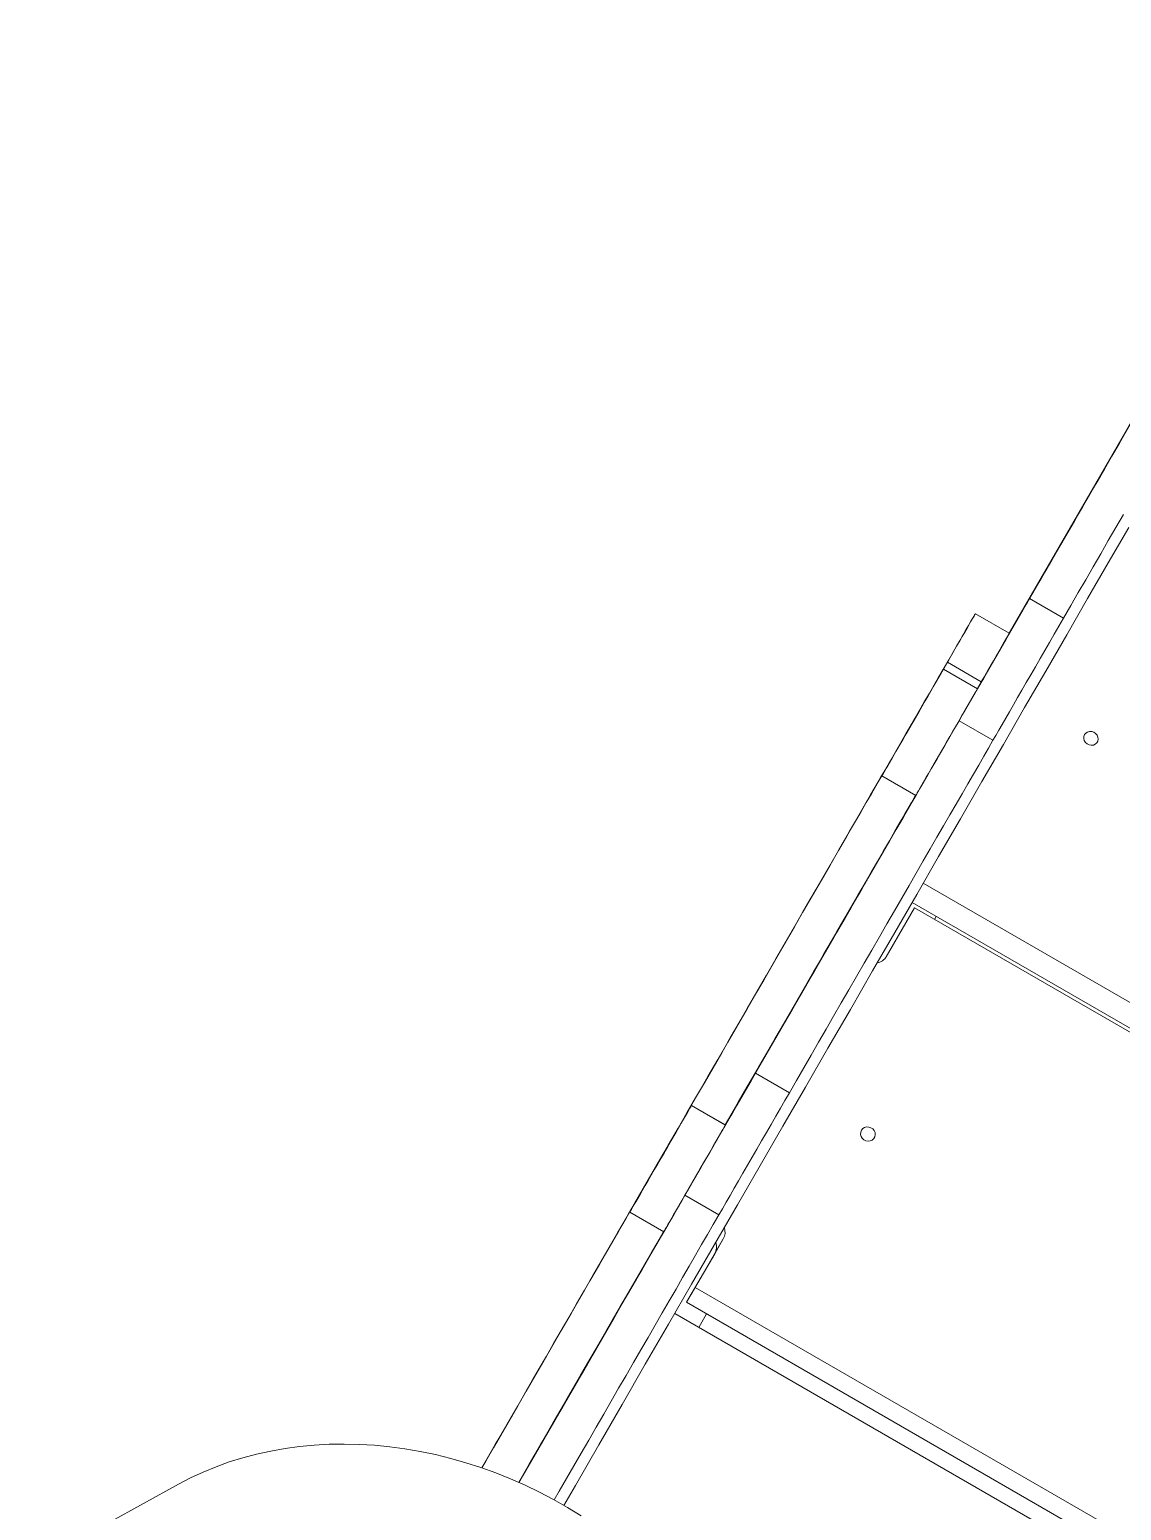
# Model space of a CAD drawing. Header units: millimetres. Extents: x -12977 to 11786, y -11805 to 10558.
# Drawn here: x -7895 to -7311, y 1797 to 2590 of the extents above; entities that cross this region are included whole.
import ezdxf

# ---------------------------------------------------------------- set-up
doc = ezdxf.new("R2010")
doc.units = ezdxf.units.MM
doc.layers.add('DIKOM_ОБЪЕКТ', color=7, linetype='Continuous')

msp = doc.modelspace()

# ---------------------------------------------------------------- linework, layer by layer
at = {"layer": 'DIKOM_ОБЪЕКТ', "color": 7, "linetype": 'Continuous', "lineweight": 15}
for p, q in [((-7289.104, 2408.092), (-7370.675, 2266.806)), ((-7311.73, 2368.631), (-7311.731, 2368.686)), ((-7333.142, 2331.665), (-7333.006, 2331.9)), ((-7387.748, 2237.049), (-7348.155, 2305.63)), ((-7348.832, 2304.459), (-7387.748, 2237.049)), ((-7349.658, 2303.031), (-7355.013, 2293.756)), ((-7354.06, 2295.408), (-7348.155, 2305.63)), ((-7349.658, 2303.031), (-7347.009, 2307.618)), ((-7349.658, 2303.031), (-7349.658, 2303.031)), ((-7355.013, 2293.756), (-7387.75, 2237.05)), ((-7361.731, 2282.083), (-7361.73, 2282.029)), ((-7361.731, 2282.083), (-7361.707, 2282.069)), ((-7359.774, 2285.39), (-7341.587, 2274.89)), ((-7370.636, 2266.784), (-7388.823, 2277.284)), ((-7408.851, 2242.59), (-7403.823, 2251.299)), ((-7405.916, 2247.485), (-7405.918, 2247.539)), ((-7405.918, 2247.539), (-7387.731, 2237.039)), ((-7405.916, 2247.485), (-7387.73, 2236.985)), ((-7403.823, 2251.299), (-7385.637, 2240.799)), ((-7408.851, 2242.59), (-7408.795, 2242.558)), ((-7387.788, 2237.072), (-7385.637, 2240.799)), ((-7387.73, 2236.985), (-7387.731, 2237.039)), ((-7424.416, 2215.441), (-7420.439, 2222.331)), ((-7423.765, 2216.763), (-7423.708, 2216.73)), ((-7397.574, 2219.915), (-7379.387, 2209.415)), ((-7438.918, 2190.382), (-7438.916, 2190.327)), ((-7438.916, 2190.327), (-7420.73, 2179.827)), ((-7425.897, 2170.973), (-7420.769, 2179.85)), ((-7420.771, 2179.851), (-7425, 2172.527)), ((-7424.173, 2173.954), (-7420.769, 2179.85)), ((-7426.822, 2169.368), (-7424.173, 2173.954)), ((-7446.73, 2134.79), (-7446.731, 2134.845)), ((-6857.29, 1809.823), (-7416.738, 2132.82)), ((-7436.471, 2093.55), (-7421.436, 2119.593)), ((-7426.053, 2111.599), (-7421.436, 2119.593)), ((-6863.25, 1799.503), (-7422.697, 2122.499)), ((-7421.436, 2119.593), (-6864.191, 1797.867)), ((-7436.559, 2093.4), (-7426.053, 2111.599)), ((-7409.765, 2115.034), (-7410.709, 2113.4)), ((-7468.938, 2096.413), (-7522.743, 2003.212)), ((-7468.599, 2097.002), (-7473.726, 2088.123)), ((-7468.599, 2097.002), (-7466.547, 2100.555)), ((-7468.599, 2097.002), (-7468.598, 2097.001)), ((-7466.547, 2100.555), (-7466.546, 2100.554)), ((-7473.726, 2088.123), (-7522.745, 2003.213)), ((-7473.726, 2088.123), (-7473.724, 2088.122)), ((-7496.731, 2048.242), (-7496.73, 2048.187)), ((-7496.731, 2048.242), (-7496.706, 2048.228)), ((-7506.634, 2031.008), (-7488.447, 2020.508)), ((-7519.044, 2009.632), (-7515.066, 2016.522)), ((-7540.916, 2013.65), (-7540.917, 2013.705)), ((-7540.917, 2013.705), (-7522.731, 2003.205)), ((-7540.916, 2013.65), (-7522.73, 2003.15)), ((-7549.876, 1998.37), (-7546.4, 2004.391)), ((-7522.73, 2003.15), (-7522.731, 2003.205)), ((-7559.416, 1981.607), (-7555.438, 1988.497)), ((-7544.434, 1965.535), (-7526.247, 1955.035)), ((-7573.917, 1956.548), (-7573.916, 1956.493)), ((-7573.916, 1956.493), (-7555.73, 1945.993)), ((-7538.897, 1916.131), (-7523.862, 1942.174)), ((-7528.479, 1934.18), (-7523.862, 1942.174)), ((-7543.514, 1908.137), (-7528.479, 1934.18)), ((-7543.514, 1908.137), (-7538.897, 1916.131)), ((-6981.652, 1594.406), (-7538.897, 1916.131)), ((-6986.269, 1586.412), (-7543.514, 1908.137)), ((-7581.729, 1900.956), (-7581.731, 1901.011)), ((-7549.896, 1902.17), (-6990.446, 1579.171)), ((-7532.795, 1901.948), (-7536.974, 1894.709)), ((-7586.18, 1893.356), (-7586.045, 1893.59)), ((-7586.045, 1893.59), (-7586.044, 1893.589)), ((-7596.519, 1875.424), (-7593.046, 1881.439)), ((-7593.85, 1880.049), (-7593.071, 1881.396)), ((-7633.366, 1811.6), (-7595.592, 1877.029)), ((-7596.519, 1875.424), (-7633.366, 1811.6)), ((-7597.328, 1874.027), (-7595.592, 1877.029)), ((-7593.85, 1880.049), (-7593.849, 1880.048)), ((-7598.336, 1872.281), (-7633.368, 1811.601)), ((-7815.735, 1810.646), (-7895.487, 1766.646)), ((-7631.731, 1814.408), (-7631.73, 1814.353)), ((-7631.731, 1814.408), (-7631.706, 1814.394))]:
    msp.add_line(p, q, dxfattribs=at)
at = {"layer": 'DIKOM_ОБЪЕКТ', "color": 7, "linetype": 'Continuous', "lineweight": 15, "flags": 128}
for points in [[(-7183.778, 2590.395), (-7187.488, 2583.965), (-7197.744, 2566.202), (-7207.935, 2548.548), (-7218.06, 2531.011), (-7228.115, 2513.595), (-7238.097, 2496.303), (-7248.004, 2479.144), (-7257.832, 2462.118), (-7267.58, 2445.234), (-7277.243, 2428.494), (-7286.821, 2411.903), (-7296.31, 2395.468), (-7305.706, 2379.191), (-7315.008, 2363.078), (-7324.213, 2347.133), (-7333.318, 2331.36)], [(-7387.744, 2237.047), (-7383.638, 2244.16), (-7372.387, 2263.648), (-7361.221, 2282.991), (-7350.14, 2302.186), (-7339.147, 2321.227), (-7328.245, 2340.113), (-7317.435, 2358.838), (-7306.72, 2377.399), (-7296.102, 2395.792), (-7285.582, 2414.015), (-7275.163, 2432.062)], [(-7387.744, 2237.047), (-7385.787, 2240.438), (-7374.46, 2260.058), (-7363.219, 2279.531), (-7352.064, 2298.853), (-7340.998, 2318.021), (-7330.024, 2337.031), (-7319.143, 2355.879), (-7308.358, 2374.561), (-7297.671, 2393.073), (-7287.085, 2411.412), (-7276.6, 2429.574)], [(-7359.774, 2285.39), (-7355.843, 2292.199), (-7351.874, 2299.074), (-7347.874, 2306.002), (-7343.851, 2312.969), (-7339.814, 2319.961), (-7335.771, 2326.964), (-7331.73, 2333.964), (-7327.699, 2340.946), (-7323.686, 2347.897), (-7319.699, 2354.802), (-7315.747, 2361.647), (-7311.837, 2368.42), (-7307.977, 2375.105)], [(-7311.731, 2368.686), (-7311.821, 2368.531), (-7312.091, 2368.064), (-7312.537, 2367.29), (-7313.159, 2366.215), (-7313.95, 2364.845), (-7314.905, 2363.191), (-7316.019, 2361.264), (-7317.28, 2359.079), (-7318.682, 2356.651), (-7320.214, 2353.998), (-7321.866, 2351.139), (-7323.624, 2348.094), (-7325.476, 2344.886), (-7327.41, 2341.536), (-7329.41, 2338.071), (-7331.464, 2334.514), (-7333.556, 2330.892), (-7335.67, 2327.229), (-7337.792, 2323.554), (-7339.906, 2319.892), (-7341.998, 2316.269), (-7344.052, 2312.712), (-7346.053, 2309.246), (-7347.986, 2305.897), (-7349.839, 2302.688), (-7351.597, 2299.642), (-7353.248, 2296.782), (-7354.78, 2294.128), (-7356.182, 2291.699), (-7357.444, 2289.513), (-7358.556, 2287.585), (-7359.512, 2285.93), (-7360.303, 2284.559), (-7360.924, 2283.482), (-7361.371, 2282.707), (-7361.641, 2282.24), (-7361.731, 2282.083)], [(-7361.73, 2282.029), (-7361.639, 2282.184), (-7361.37, 2282.65), (-7360.923, 2283.424), (-7360.301, 2284.499), (-7359.511, 2285.869), (-7358.555, 2287.524), (-7357.443, 2289.451), (-7356.181, 2291.635), (-7354.779, 2294.063), (-7353.247, 2296.717), (-7351.596, 2299.576), (-7349.837, 2302.62), (-7347.985, 2305.829), (-7346.051, 2309.178), (-7344.05, 2312.643), (-7341.997, 2316.2), (-7339.905, 2319.823), (-7337.791, 2323.485), (-7335.669, 2327.16), (-7333.555, 2330.823), (-7331.463, 2334.446), (-7329.409, 2338.003), (-7327.408, 2341.468), (-7325.475, 2344.818), (-7323.622, 2348.027), (-7321.864, 2351.073), (-7320.213, 2353.933), (-7318.681, 2356.587), (-7317.279, 2359.015), (-7316.017, 2361.202), (-7314.905, 2363.129), (-7313.949, 2364.784), (-7313.158, 2366.155), (-7312.537, 2367.232), (-7312.089, 2368.007), (-7311.82, 2368.474), (-7311.73, 2368.631)], [(-7387.758, 2237.055), (-7384.509, 2242.685), (-7374.07, 2260.769), (-7363.728, 2278.682), (-7353.488, 2296.422), (-7343.35, 2313.982), (-7333.318, 2331.36)], [(-7341.587, 2274.89), (-7337.657, 2281.699), (-7333.687, 2288.574), (-7329.687, 2295.502), (-7325.665, 2302.469), (-7321.628, 2309.461), (-7317.585, 2316.464), (-7313.544, 2323.464), (-7309.512, 2330.446)], [(-7609.319, 1799.243), (-7603.093, 1810.026), (-7590.572, 1831.715), (-7578.086, 1853.341), (-7565.64, 1874.901), (-7553.235, 1896.387), (-7540.874, 1917.799), (-7528.559, 1939.129), (-7516.294, 1960.375), (-7504.079, 1981.531), (-7491.919, 2002.594), (-7479.815, 2023.56), (-7467.77, 2044.424), (-7455.786, 2065.182), (-7443.866, 2085.831), (-7432.011, 2106.364), (-7420.226, 2126.779), (-7408.511, 2147.072), (-7396.869, 2167.239), (-7385.301, 2187.274), (-7373.812, 2207.175), (-7362.404, 2226.938), (-7351.077, 2246.557), (-7339.836, 2266.031), (-7328.681, 2285.353), (-7317.615, 2304.521), (-7306.641, 2323.531)], [(-7348.832, 2304.459), (-7348.166, 2305.613), (-7347.593, 2306.605), (-7347.136, 2307.397), (-7346.812, 2307.959), (-7346.633, 2308.269), (-7346.607, 2308.315), (-7346.734, 2308.095), (-7347.009, 2307.618)], [(-7359.774, 2285.39), (-7362.238, 2281.123), (-7364.735, 2276.797), (-7367.254, 2272.435), (-7369.78, 2268.06), (-7372.3, 2263.694), (-7374.803, 2259.36), (-7377.273, 2255.081), (-7379.699, 2250.879), (-7382.068, 2246.775), (-7384.368, 2242.792), (-7386.586, 2238.95), (-7388.711, 2235.269), (-7390.732, 2231.768), (-7392.638, 2228.465), (-7394.42, 2225.379), (-7396.068, 2222.523), (-7397.574, 2219.915)], [(-7388.903, 2277.145), (-7389.544, 2276.037), (-7390.36, 2274.625), (-7391.352, 2272.908), (-7392.518, 2270.89), (-7393.857, 2268.573), (-7395.367, 2265.958), (-7397.048, 2263.05), (-7398.896, 2259.851), (-7400.91, 2256.364), (-7403.086, 2252.594), (-7405.425, 2248.545), (-7407.922, 2244.221), (-7410.576, 2239.628), (-7413.381, 2234.769), (-7416.336, 2229.652), (-7419.438, 2224.281), (-7422.683, 2218.662), (-7426.067, 2212.801), (-7429.587, 2206.706), (-7433.238, 2200.382), (-7437.018, 2193.838), (-7440.92, 2187.079), (-7444.942, 2180.115), (-7449.078, 2172.952), (-7453.325, 2165.598), (-7457.676, 2158.061), (-7462.128, 2150.351), (-7466.676, 2142.475), (-7471.314, 2134.443), (-7476.037, 2126.262), (-7480.841, 2117.943), (-7485.719, 2109.495), (-7490.666, 2100.926), (-7495.677, 2092.247), (-7500.747, 2083.467), (-7505.869, 2074.595), (-7511.038, 2065.643), (-7516.248, 2056.619), (-7521.493, 2047.534), (-7526.769, 2038.398), (-7532.067, 2029.221), (-7537.384, 2020.013), (-7542.712, 2010.784), (-7548.046, 2001.545), (-7553.38, 1992.306), (-7558.709, 1983.077), (-7564.025, 1973.869), (-7569.324, 1964.691), (-7574.598, 1955.554), (-7579.843, 1946.469), (-7585.053, 1937.444), (-7590.223, 1928.491), (-7595.345, 1919.619), (-7600.414, 1910.838), (-7605.425, 1902.157), (-7610.373, 1893.588), (-7615.251, 1885.138), (-7620.054, 1876.818), (-7624.778, 1868.636), (-7629.415, 1860.601), (-7633.963, 1852.724), (-7638.415, 1845.012), (-7642.767, 1837.474), (-7647.013, 1830.118), (-7651.149, 1822.953), (-7653.199, 1819.404)], [(-7403.823, 2251.299), (-7402.152, 2254.193), (-7400.502, 2257.051), (-7398.893, 2259.838), (-7397.346, 2262.518), (-7395.879, 2265.059), (-7394.511, 2267.428), (-7393.258, 2269.597), (-7392.139, 2271.539), (-7391.163, 2273.228), (-7390.346, 2274.644), (-7389.696, 2275.77), (-7389.223, 2276.591), (-7388.93, 2277.098), (-7388.823, 2277.283), (-7388.903, 2277.145)], [(-7341.587, 2274.89), (-7344.051, 2270.623), (-7346.549, 2266.297), (-7349.067, 2261.935), (-7351.593, 2257.56), (-7354.114, 2253.194), (-7356.616, 2248.86), (-7359.087, 2244.581), (-7361.513, 2240.379), (-7363.882, 2236.275), (-7366.182, 2232.292), (-7368.399, 2228.45), (-7370.524, 2224.769), (-7372.545, 2221.268), (-7374.452, 2217.965), (-7376.233, 2214.878), (-7377.882, 2212.023), (-7379.387, 2209.415)], [(-7385.637, 2240.799), (-7383.966, 2243.693), (-7382.316, 2246.551), (-7380.707, 2249.338), (-7379.159, 2252.018), (-7377.692, 2254.559), (-7376.324, 2256.929), (-7375.072, 2259.097), (-7373.952, 2261.039), (-7372.977, 2262.728), (-7372.159, 2264.144), (-7371.509, 2265.27), (-7371.035, 2266.091), (-7370.744, 2266.598), (-7370.637, 2266.783), (-7370.636, 2266.784)], [(-7405.918, 2247.539), (-7406.008, 2247.383), (-7406.278, 2246.916), (-7406.725, 2246.142), (-7407.344, 2245.071), (-7408.128, 2243.713), (-7409.068, 2242.084), (-7410.155, 2240.202), (-7411.377, 2238.087), (-7412.719, 2235.763), (-7414.168, 2233.254), (-7415.706, 2230.589), (-7417.319, 2227.796), (-7418.987, 2224.907), (-7420.693, 2221.952), (-7422.417, 2218.965), (-7424.142, 2215.978), (-7425.848, 2213.023), (-7427.516, 2210.134), (-7429.129, 2207.341), (-7430.668, 2204.675), (-7432.116, 2202.166), (-7433.458, 2199.841), (-7434.679, 2197.725), (-7435.766, 2195.842), (-7436.707, 2194.213), (-7437.491, 2192.854), (-7438.109, 2191.782), (-7438.557, 2191.007), (-7438.827, 2190.539), (-7438.918, 2190.382)], [(-7438.916, 2190.327), (-7438.826, 2190.483), (-7438.555, 2190.95), (-7438.108, 2191.724), (-7437.49, 2192.796), (-7436.706, 2194.153), (-7435.765, 2195.782), (-7434.678, 2197.664), (-7433.457, 2199.779), (-7432.115, 2202.104), (-7430.666, 2204.612), (-7429.128, 2207.277), (-7427.514, 2210.07), (-7425.846, 2212.959), (-7424.141, 2215.913), (-7422.416, 2218.901), (-7420.691, 2221.888), (-7418.985, 2224.843), (-7417.317, 2227.732), (-7415.705, 2230.525), (-7414.166, 2233.191), (-7412.718, 2235.7), (-7411.375, 2238.025), (-7410.154, 2240.14), (-7409.067, 2242.023), (-7408.127, 2243.654), (-7407.343, 2245.012), (-7406.724, 2246.084), (-7406.276, 2246.859), (-7406.007, 2247.328), (-7405.916, 2247.485)], [(-7409.46, 2241.543), (-7409.366, 2241.706), (-7409.091, 2242.181), (-7408.667, 2242.915), (-7408.139, 2243.829), (-7407.565, 2244.823), (-7407.007, 2245.79), (-7406.524, 2246.626), (-7406.171, 2247.239), (-7405.984, 2247.563), (-7405.984, 2247.563), (-7406.171, 2247.239), (-7406.525, 2246.627), (-7407.007, 2245.791), (-7407.566, 2244.824), (-7408.14, 2243.83), (-7408.667, 2242.916), (-7409.091, 2242.182), (-7409.365, 2241.707), (-7409.46, 2241.543)], [(-7423.765, 2216.763), (-7423.49, 2217.238), (-7423.029, 2218.035), (-7422.39, 2219.143), (-7421.579, 2220.547), (-7420.606, 2222.231), (-7419.485, 2224.172), (-7418.229, 2226.347), (-7416.855, 2228.727), (-7415.379, 2231.283), (-7413.821, 2233.982), (-7412.2, 2236.79), (-7410.536, 2239.672), (-7408.851, 2242.59)], [(-7420.73, 2179.827), (-7420.64, 2179.983), (-7420.369, 2180.45), (-7419.922, 2181.224), (-7419.303, 2182.296), (-7418.519, 2183.654), (-7417.578, 2185.282), (-7416.491, 2187.164), (-7415.27, 2189.279), (-7413.928, 2191.604), (-7412.48, 2194.112), (-7410.94, 2196.777), (-7409.328, 2199.57), (-7407.66, 2202.459), (-7405.954, 2205.414), (-7404.229, 2208.401), (-7402.505, 2211.388), (-7400.799, 2214.343), (-7399.131, 2217.232), (-7397.518, 2220.025), (-7395.98, 2222.691), (-7394.531, 2225.2), (-7393.189, 2227.525), (-7391.968, 2229.641), (-7390.881, 2231.523), (-7389.941, 2233.154), (-7389.156, 2234.512), (-7388.537, 2235.584), (-7388.09, 2236.359), (-7387.82, 2236.828), (-7387.73, 2236.985)], [(-7423.765, 2216.763), (-7424.355, 2215.742), (-7425.118, 2214.42), (-7426.056, 2212.798), (-7427.165, 2210.879), (-7428.444, 2208.665), (-7429.891, 2206.159), (-7431.505, 2203.365), (-7433.284, 2200.287), (-7435.222, 2196.929), (-7437.321, 2193.296), (-7439.576, 2189.393), (-7441.982, 2185.225), (-7444.539, 2180.798), (-7447.24, 2176.119), (-7450.084, 2171.195), (-7453.067, 2166.031), (-7456.182, 2160.636), (-7459.427, 2155.017), (-7462.796, 2149.181), (-7466.286, 2143.138), (-7469.891, 2136.895), (-7473.606, 2130.462), (-7477.425, 2123.847), (-7481.344, 2117.059), (-7485.358, 2110.109), (-7489.458, 2103.006), (-7493.642, 2095.761), (-7497.903, 2088.382), (-7502.233, 2080.882), (-7506.629, 2073.269), (-7511.082, 2065.555), (-7515.588, 2057.752), (-7520.14, 2049.868), (-7524.73, 2041.917), (-7529.354, 2033.909), (-7534.004, 2025.856), (-7538.673, 2017.768), (-7543.356, 2009.657), (-7548.045, 2001.535), (-7552.735, 1993.412), (-7557.418, 1985.301), (-7562.088, 1977.213), (-7566.737, 1969.159), (-7571.361, 1961.151), (-7575.952, 1953.199), (-7580.503, 1945.316), (-7585.008, 1937.511), (-7589.462, 1929.796), (-7593.858, 1922.183), (-7598.189, 1914.681), (-7602.449, 1907.301), (-7606.633, 1900.055), (-7610.734, 1892.951), (-7614.747, 1885.999), (-7618.666, 1879.21), (-7622.485, 1872.594), (-7626.2, 1866.159), (-7629.806, 1859.914), (-7633.295, 1853.869), (-7636.665, 1848.032), (-7639.909, 1842.41), (-7643.025, 1837.013), (-7646.007, 1831.847), (-7648.85, 1826.92), (-7651.553, 1822.24), (-7653.191, 1819.401)], [(-7506.634, 2031.008), (-7502.82, 2037.614), (-7498.941, 2044.331), (-7495.006, 2051.146), (-7491.023, 2058.045), (-7487, 2065.013), (-7482.945, 2072.036), (-7478.867, 2079.099), (-7474.774, 2086.188), (-7470.675, 2093.288), (-7466.578, 2100.385), (-7462.492, 2107.463), (-7458.424, 2114.507), (-7454.385, 2121.504), (-7450.381, 2128.439), (-7446.422, 2135.297), (-7442.515, 2142.065), (-7438.669, 2148.727), (-7434.891, 2155.27), (-7431.19, 2161.681), (-7427.573, 2167.947), (-7424.048, 2174.054), (-7420.621, 2179.989), (-7417.301, 2185.741), (-7414.093, 2191.298), (-7411.005, 2196.647), (-7408.043, 2201.778), (-7405.213, 2206.68), (-7402.521, 2211.344), (-7399.973, 2215.758), (-7397.574, 2219.915)], [(-7424.168, 2215.929), (-7424.073, 2216.094), (-7423.799, 2216.568), (-7423.374, 2217.302), (-7422.847, 2218.216), (-7422.272, 2219.21), (-7421.714, 2220.177), (-7421.232, 2221.013), (-7420.879, 2221.626), (-7420.691, 2221.95), (-7420.691, 2221.95), (-7420.878, 2221.627), (-7421.232, 2221.014), (-7421.714, 2220.179), (-7422.273, 2219.211), (-7422.847, 2218.217), (-7423.375, 2217.303), (-7423.798, 2216.569), (-7424.073, 2216.094), (-7424.168, 2215.929)], [(-7488.447, 2020.508), (-7484.633, 2027.114), (-7480.755, 2033.831), (-7476.82, 2040.646), (-7472.837, 2047.545), (-7468.814, 2054.513), (-7464.759, 2061.536), (-7460.681, 2068.599), (-7456.588, 2075.688), (-7452.489, 2082.789), (-7448.392, 2089.885), (-7444.305, 2096.963), (-7440.238, 2104.008), (-7436.198, 2111.004), (-7432.195, 2117.939), (-7428.235, 2124.797), (-7424.328, 2131.564), (-7420.483, 2138.227), (-7416.705, 2144.77), (-7413.003, 2151.181), (-7409.387, 2157.447), (-7405.861, 2163.554), (-7402.434, 2169.489), (-7399.114, 2175.241), (-7395.906, 2180.798), (-7392.818, 2186.147), (-7389.857, 2191.278), (-7387.026, 2196.18), (-7384.335, 2200.844), (-7381.786, 2205.258), (-7379.387, 2209.415)], [(-7330.352, 2212.462), (-7329.67, 2213.289), (-7328.739, 2213.865), (-7327.645, 2214.139), (-7326.483, 2214.086), (-7325.358, 2213.711), (-7324.368, 2213.047), (-7323.603, 2212.154), (-7323.128, 2211.11), (-7322.989, 2210.008), (-7323.195, 2208.947), (-7323.73, 2208.021), (-7324.546, 2207.311), (-7325.57, 2206.881), (-7326.71, 2206.769), (-7327.867, 2206.986), (-7328.937, 2207.511), (-7329.824, 2208.299), (-7330.451, 2209.279), (-7330.761, 2210.363), (-7330.728, 2211.457), (-7330.352, 2212.462)], [(-7420.819, 2179.878), (-7421.388, 2178.892), (-7423.795, 2174.725), (-7426.352, 2170.298), (-7429.054, 2165.619), (-7431.898, 2160.695), (-7434.879, 2155.531), (-7437.995, 2150.136), (-7441.24, 2144.516), (-7444.61, 2138.681), (-7448.099, 2132.638), (-7451.704, 2126.395), (-7455.419, 2119.961), (-7459.239, 2113.347), (-7463.158, 2106.559), (-7467.171, 2099.61), (-7471.272, 2092.507), (-7475.455, 2085.261), (-7479.716, 2077.882), (-7484.047, 2070.382), (-7488.442, 2062.769), (-7492.896, 2055.055), (-7497.402, 2047.252), (-7501.953, 2039.368), (-7506.544, 2031.417), (-7511.167, 2023.409), (-7515.817, 2015.356), (-7520.487, 2007.268), (-7522.807, 2003.249)], [(-7420.819, 2179.878), (-7423.003, 2176.097), (-7425.518, 2171.741), (-7428.182, 2167.13), (-7430.989, 2162.269), (-7433.935, 2157.166), (-7437.019, 2151.828), (-7440.232, 2146.261), (-7443.573, 2140.476), (-7447.036, 2134.478), (-7450.617, 2128.278), (-7454.309, 2121.884), (-7458.109, 2115.304), (-7462.009, 2108.548), (-7466.007, 2101.626), (-7470.094, 2094.547), (-7474.266, 2087.322), (-7478.517, 2079.96), (-7482.84, 2072.472), (-7487.229, 2064.87), (-7491.679, 2057.162), (-7496.184, 2049.361), (-7500.736, 2041.477), (-7505.329, 2033.522), (-7509.957, 2025.506), (-7514.613, 2017.442), (-7519.29, 2009.341), (-7522.807, 2003.249)], [(-7522.775, 2003.231), (-7519.289, 2009.269), (-7514.611, 2017.371), (-7509.955, 2025.435), (-7505.328, 2033.452), (-7500.734, 2041.407), (-7496.183, 2049.291), (-7491.678, 2057.093), (-7487.228, 2064.802), (-7482.839, 2072.406), (-7478.515, 2079.894), (-7474.264, 2087.257), (-7470.093, 2094.484), (-7466.005, 2101.564), (-7462.008, 2108.487), (-7458.108, 2115.245), (-7454.308, 2121.826), (-7450.616, 2128.223), (-7447.035, 2134.425), (-7443.573, 2140.424), (-7440.231, 2146.211), (-7437.018, 2151.779), (-7433.935, 2157.12), (-7430.988, 2162.225), (-7428.181, 2167.088), (-7425.518, 2171.701), (-7423.003, 2176.059), (-7420.803, 2179.869)], [(-7522.754, 2003.219), (-7516.545, 2013.974), (-7505.122, 2033.761), (-7493.765, 2053.43), (-7482.48, 2072.978), (-7471.268, 2092.4), (-7460.132, 2111.691), (-7449.073, 2130.846), (-7438.096, 2149.861), (-7427.201, 2168.732), (-7420.78, 2179.856)], [(-7522.74, 2003.211), (-7515.302, 2016.094), (-7503.198, 2037.06), (-7491.153, 2057.924), (-7479.169, 2078.682), (-7467.249, 2099.33), (-7455.394, 2119.864), (-7443.609, 2140.28), (-7431.893, 2160.572), (-7420.765, 2179.847)], [(-7522.74, 2003.211), (-7512.268, 2021.348), (-7500.248, 2042.17), (-7488.286, 2062.89), (-7476.384, 2083.506), (-7464.546, 2104.012), (-7452.773, 2124.405), (-7441.067, 2144.681), (-7429.431, 2164.835), (-7420.765, 2179.847)], [(-7425, 2172.527), (-7425.666, 2171.373), (-7426.239, 2170.381), (-7426.696, 2169.588), (-7427.02, 2169.026), (-7427.198, 2168.716), (-7427.225, 2168.671), (-7427.098, 2168.891), (-7426.822, 2169.368)], [(-7446.731, 2134.845), (-7446.821, 2134.689), (-7447.09, 2134.223), (-7447.538, 2133.449), (-7448.159, 2132.374), (-7448.95, 2131.003), (-7449.906, 2129.35), (-7451.018, 2127.423), (-7452.28, 2125.238), (-7453.682, 2122.81), (-7455.214, 2120.157), (-7456.865, 2117.298), (-7458.623, 2114.253), (-7460.476, 2111.044), (-7462.409, 2107.695), (-7464.41, 2104.23), (-7466.464, 2100.673), (-7468.556, 2097.051), (-7470.67, 2093.389), (-7472.792, 2089.713), (-7474.907, 2086.051), (-7476.997, 2082.428), (-7479.051, 2078.871), (-7481.052, 2075.405), (-7482.986, 2072.055), (-7484.839, 2068.846), (-7486.597, 2065.801), (-7488.248, 2062.941), (-7489.779, 2060.287), (-7491.182, 2057.858), (-7492.444, 2055.672), (-7493.556, 2053.745), (-7494.511, 2052.089), (-7495.303, 2050.718), (-7495.924, 2049.641), (-7496.371, 2048.866), (-7496.641, 2048.399), (-7496.731, 2048.242)], [(-7496.73, 2048.187), (-7496.64, 2048.343), (-7496.37, 2048.809), (-7495.923, 2049.583), (-7495.302, 2050.659), (-7494.51, 2052.028), (-7493.555, 2053.683), (-7492.443, 2055.609), (-7491.18, 2057.794), (-7489.778, 2060.222), (-7488.246, 2062.875), (-7486.596, 2065.734), (-7484.838, 2068.779), (-7482.984, 2071.988), (-7481.051, 2075.337), (-7479.05, 2078.802), (-7476.996, 2082.359), (-7474.905, 2085.981), (-7472.791, 2089.644), (-7470.669, 2093.319), (-7468.554, 2096.982), (-7466.462, 2100.604), (-7464.409, 2104.161), (-7462.408, 2107.627), (-7460.474, 2110.976), (-7458.622, 2114.186), (-7456.864, 2117.231), (-7455.213, 2120.091), (-7453.68, 2122.745), (-7452.278, 2125.174), (-7451.017, 2127.36), (-7449.904, 2129.288), (-7448.949, 2130.943), (-7448.158, 2132.314), (-7447.536, 2133.391), (-7447.089, 2134.166), (-7446.82, 2134.633), (-7446.73, 2134.79)], [(-7468.938, 2096.413), (-7468.23, 2097.637), (-7467.603, 2098.724), (-7467.08, 2099.63), (-7466.68, 2100.322), (-7466.421, 2100.774), (-7466.31, 2100.966), (-7466.352, 2100.892), (-7466.547, 2100.555)], [(-7506.634, 2031.008), (-7509.012, 2026.889), (-7511.449, 2022.668), (-7513.933, 2018.366), (-7516.449, 2014.008), (-7518.986, 2009.614), (-7521.529, 2005.21), (-7524.065, 2000.817), (-7526.58, 1996.46), (-7529.063, 1992.16), (-7531.498, 1987.942), (-7533.874, 1983.827), (-7536.177, 1979.837), (-7538.397, 1975.993), (-7540.519, 1972.315), (-7542.535, 1968.823), (-7544.434, 1965.535)], [(-7488.447, 2020.508), (-7490.825, 2016.389), (-7493.263, 2012.168), (-7495.746, 2007.866), (-7498.263, 2003.508), (-7500.799, 1999.114), (-7503.342, 1994.71), (-7505.878, 1990.317), (-7508.394, 1985.96), (-7510.876, 1981.66), (-7513.311, 1977.442), (-7515.687, 1973.327), (-7517.991, 1969.337), (-7520.209, 1965.493), (-7522.333, 1961.815), (-7524.349, 1958.323), (-7526.247, 1955.035)], [(-7540.917, 2013.705), (-7541.008, 2013.549), (-7541.277, 2013.082), (-7541.725, 2012.308), (-7542.344, 2011.236), (-7543.128, 2009.879), (-7544.068, 2008.25), (-7545.155, 2006.368), (-7546.377, 2004.253), (-7547.719, 2001.928), (-7549.167, 1999.42), (-7550.706, 1996.755), (-7552.318, 1993.962), (-7553.987, 1991.073), (-7555.692, 1988.118), (-7557.417, 1985.131), (-7559.142, 1982.144), (-7560.848, 1979.189), (-7562.516, 1976.299), (-7564.128, 1973.506), (-7565.667, 1970.841), (-7567.116, 1968.332), (-7568.458, 1966.007), (-7569.679, 1963.891), (-7570.766, 1962.008), (-7571.707, 1960.379), (-7572.491, 1959.02), (-7573.11, 1957.948), (-7573.556, 1957.173), (-7573.827, 1956.704), (-7573.917, 1956.548)], [(-7573.916, 1956.493), (-7573.826, 1956.649), (-7573.555, 1957.116), (-7573.108, 1957.89), (-7572.489, 1958.962), (-7571.706, 1960.319), (-7570.765, 1961.948), (-7569.678, 1963.83), (-7568.456, 1965.945), (-7567.114, 1968.27), (-7565.666, 1970.778), (-7564.128, 1973.443), (-7562.515, 1976.236), (-7560.847, 1979.125), (-7559.14, 1982.079), (-7557.416, 1985.066), (-7555.691, 1988.054), (-7553.986, 1991.009), (-7552.317, 1993.899), (-7550.705, 1996.692), (-7549.166, 1999.357), (-7547.718, 2001.866), (-7546.375, 2004.191), (-7545.154, 2006.306), (-7544.068, 2008.19), (-7543.127, 2009.819), (-7542.343, 2011.178), (-7541.723, 2012.25), (-7541.276, 2013.025), (-7541.007, 2013.494), (-7540.916, 2013.65)], [(-7555.73, 1945.993), (-7555.639, 1946.149), (-7555.369, 1946.616), (-7554.922, 1947.39), (-7554.303, 1948.462), (-7553.519, 1949.819), (-7552.578, 1951.448), (-7551.491, 1953.33), (-7550.27, 1955.445), (-7548.928, 1957.77), (-7547.48, 1960.278), (-7545.941, 1962.943), (-7544.328, 1965.736), (-7542.66, 1968.625), (-7540.954, 1971.579), (-7539.229, 1974.567), (-7537.505, 1977.554), (-7535.799, 1980.508), (-7534.13, 1983.398), (-7532.519, 1986.192), (-7530.98, 1988.857), (-7529.531, 1991.366), (-7528.189, 1993.691), (-7526.967, 1995.806), (-7525.88, 1997.689), (-7524.94, 1999.319), (-7524.156, 2000.678), (-7523.537, 2001.75), (-7523.09, 2002.525), (-7522.82, 2002.994), (-7522.73, 2003.15)], [(-7449.855, 2000.361), (-7449.147, 2001.232), (-7448.195, 2001.848), (-7447.081, 2002.154), (-7445.907, 2002.123), (-7444.776, 2001.758), (-7443.788, 2001.091), (-7443.032, 2000.181), (-7442.573, 1999.11), (-7442.455, 1997.972), (-7442.686, 1996.869), (-7443.246, 1995.899), (-7444.086, 1995.147), (-7445.13, 1994.682), (-7446.287, 1994.543), (-7447.453, 1994.743), (-7448.524, 1995.265), (-7449.406, 1996.062), (-7450.02, 1997.064), (-7450.312, 1998.18), (-7450.255, 1999.314), (-7449.855, 2000.361)], [(-7559.167, 1982.095), (-7559.073, 1982.26), (-7558.799, 1982.734), (-7558.375, 1983.468), (-7557.847, 1984.382), (-7557.272, 1985.376), (-7556.715, 1986.344), (-7556.232, 1987.179), (-7555.878, 1987.792), (-7555.691, 1988.116), (-7555.691, 1988.116), (-7555.878, 1987.792), (-7556.232, 1987.18), (-7556.714, 1986.344), (-7557.273, 1985.377), (-7557.847, 1984.383), (-7558.374, 1983.469), (-7558.798, 1982.735), (-7559.073, 1982.26), (-7559.167, 1982.095)], [(-7633.317, 1811.579), (-7629.943, 1817.421), (-7626.045, 1824.173), (-7622.108, 1830.991), (-7618.141, 1837.863), (-7614.151, 1844.774), (-7610.146, 1851.71), (-7606.135, 1858.658), (-7602.124, 1865.604), (-7598.123, 1872.534), (-7594.139, 1879.435), (-7590.18, 1886.293), (-7586.253, 1893.093), (-7582.368, 1899.824), (-7578.531, 1906.47), (-7574.75, 1913.02), (-7571.032, 1919.459), (-7567.386, 1925.775), (-7563.818, 1931.957), (-7560.334, 1937.99), (-7556.943, 1943.864), (-7553.652, 1949.567), (-7550.465, 1955.086), (-7547.39, 1960.413), (-7544.434, 1965.535)], [(-7614.464, 1802.231), (-7611.757, 1806.921), (-7607.858, 1813.673), (-7603.922, 1820.491), (-7599.954, 1827.363), (-7595.964, 1834.274), (-7591.96, 1841.21), (-7587.948, 1848.158), (-7583.938, 1855.104), (-7579.937, 1862.035), (-7575.952, 1868.935), (-7571.993, 1875.793), (-7568.067, 1882.593), (-7564.181, 1889.324), (-7560.345, 1895.97), (-7556.564, 1902.52), (-7552.846, 1908.959), (-7549.199, 1915.275), (-7545.631, 1921.457), (-7542.148, 1927.49), (-7538.757, 1933.364), (-7535.465, 1939.067), (-7532.279, 1944.587), (-7529.203, 1949.913), (-7526.247, 1955.035)], [(-7555.83, 1946.051), (-7557.765, 1942.699), (-7562.317, 1934.816), (-7566.822, 1927.011), (-7571.276, 1919.297), (-7575.672, 1911.683), (-7580.003, 1904.181), (-7584.262, 1896.801), (-7588.446, 1889.555), (-7592.548, 1882.451), (-7596.56, 1875.499), (-7600.48, 1868.71), (-7604.299, 1862.094), (-7608.014, 1855.659), (-7611.618, 1849.414), (-7615.108, 1843.369), (-7618.477, 1837.531), (-7621.723, 1831.91), (-7624.838, 1826.513), (-7627.82, 1821.347), (-7630.664, 1816.42), (-7633.366, 1811.74), (-7633.43, 1811.628)], [(-7555.83, 1946.051), (-7556.691, 1944.56), (-7561.265, 1936.639), (-7565.793, 1928.794), (-7570.271, 1921.038), (-7574.692, 1913.38), (-7579.049, 1905.833), (-7583.336, 1898.405), (-7587.549, 1891.11), (-7591.679, 1883.955), (-7595.722, 1876.951), (-7599.672, 1870.11), (-7603.522, 1863.439), (-7607.269, 1856.949), (-7610.906, 1850.649), (-7614.428, 1844.547), (-7617.831, 1838.653), (-7621.109, 1832.974), (-7624.258, 1827.519), (-7627.273, 1822.296), (-7630.15, 1817.31), (-7632.886, 1812.572), (-7633.43, 1811.628)], [(-7633.411, 1811.62), (-7632.885, 1812.531), (-7630.149, 1817.268), (-7627.272, 1822.25), (-7624.257, 1827.472), (-7621.107, 1832.925), (-7617.83, 1838.602), (-7614.427, 1844.494), (-7610.905, 1850.594), (-7607.267, 1856.893), (-7603.521, 1863.381), (-7599.67, 1870.05), (-7595.721, 1876.89), (-7591.678, 1883.892), (-7587.547, 1891.045), (-7583.335, 1898.34), (-7579.048, 1905.766), (-7574.69, 1913.313), (-7570.27, 1920.969), (-7565.792, 1928.725), (-7561.263, 1936.569), (-7556.69, 1944.49), (-7555.799, 1946.033)], [(-7633.363, 1811.598), (-7626.476, 1823.526), (-7613.954, 1845.215), (-7601.469, 1866.842), (-7589.022, 1888.4), (-7576.618, 1909.888), (-7564.256, 1931.298), (-7555.762, 1946.011)], [(-7633.363, 1811.598), (-7622.682, 1830.098), (-7610.245, 1851.64), (-7597.845, 1873.119), (-7585.483, 1894.531), (-7573.163, 1915.871), (-7560.887, 1937.135), (-7555.762, 1946.011)], [(-7586.356, 1893.049), (-7574.583, 1913.442), (-7562.861, 1933.745), (-7555.776, 1946.02)], [(-7581.731, 1901.011), (-7581.821, 1900.855), (-7582.09, 1900.389), (-7582.537, 1899.615), (-7583.159, 1898.539), (-7583.95, 1897.17), (-7584.906, 1895.516), (-7586.018, 1893.589), (-7587.28, 1891.404), (-7588.681, 1888.976), (-7590.214, 1886.323), (-7591.865, 1883.463), (-7593.623, 1880.419), (-7595.475, 1877.21), (-7597.409, 1873.861), (-7599.41, 1870.395), (-7601.464, 1866.839), (-7603.556, 1863.217), (-7605.67, 1859.554), (-7607.792, 1855.879), (-7609.907, 1852.217), (-7611.998, 1848.594), (-7614.051, 1845.036), (-7616.052, 1841.571), (-7617.986, 1838.221), (-7619.838, 1835.012), (-7621.597, 1831.967), (-7623.248, 1829.107), (-7624.779, 1826.453), (-7626.182, 1824.024), (-7627.443, 1821.838), (-7628.556, 1819.91), (-7629.511, 1818.255), (-7630.302, 1816.884), (-7630.924, 1815.807), (-7631.371, 1815.032), (-7631.641, 1814.564), (-7631.731, 1814.408)], [(-7631.73, 1814.353), (-7631.64, 1814.509), (-7631.37, 1814.975), (-7630.923, 1815.748), (-7630.302, 1816.825), (-7629.51, 1818.194), (-7628.555, 1819.848), (-7627.442, 1821.775), (-7626.181, 1823.96), (-7624.778, 1826.388), (-7623.246, 1829.041), (-7621.595, 1831.901), (-7619.837, 1834.945), (-7617.984, 1838.153), (-7616.05, 1841.503), (-7614.05, 1844.968), (-7611.996, 1848.525), (-7609.905, 1852.147), (-7607.79, 1855.81), (-7605.668, 1859.485), (-7603.554, 1863.147), (-7601.462, 1866.77), (-7599.409, 1870.327), (-7597.408, 1873.793), (-7595.474, 1877.142), (-7593.622, 1880.352), (-7591.864, 1883.397), (-7590.212, 1886.257), (-7588.68, 1888.911), (-7587.279, 1891.34), (-7586.017, 1893.526), (-7584.904, 1895.454), (-7583.948, 1897.109), (-7583.158, 1898.48), (-7582.536, 1899.557), (-7582.089, 1900.332), (-7581.82, 1900.8), (-7581.729, 1900.956)], [(-7633.38, 1811.606), (-7632.541, 1813.059), (-7630.166, 1817.172), (-7627.672, 1821.489), (-7625.072, 1825.993), (-7622.374, 1830.666), (-7619.588, 1835.491), (-7616.726, 1840.45), (-7613.796, 1845.522), (-7610.812, 1850.69), (-7607.785, 1855.933), (-7604.726, 1861.232), (-7601.646, 1866.566), (-7598.558, 1871.914), (-7595.474, 1877.257), (-7592.404, 1882.574), (-7589.361, 1887.845), (-7586.356, 1893.049)], [(-7593.85, 1880.049), (-7594.027, 1879.741), (-7594.35, 1879.182), (-7594.807, 1878.392), (-7595.379, 1877.402), (-7596.045, 1876.249), (-7596.778, 1874.978), (-7597.552, 1873.638), (-7598.336, 1872.281)], [(-7600.069, 1793.685), (-7607.349, 1798.169), (-7614.78, 1802.403), (-7622.348, 1806.381), (-7630.04, 1810.093), (-7637.842, 1813.535), (-7645.742, 1816.701), (-7653.725, 1819.584), (-7661.777, 1822.18), (-7669.884, 1824.484), (-7678.032, 1826.492), (-7686.208, 1828.201), (-7694.396, 1829.608), (-7702.583, 1830.71), (-7710.754, 1831.505), (-7718.895, 1831.993), (-7726.992, 1832.171), (-7735.031, 1832.041), (-7742.998, 1831.601), (-7750.878, 1830.853), (-7758.659, 1829.799), (-7766.326, 1828.439), (-7773.867, 1826.777), (-7781.268, 1824.815), (-7788.516, 1822.557), (-7795.6, 1820.006), (-7802.505, 1817.167), (-7809.221, 1814.045), (-7815.735, 1810.646)]]:
    msp.add_lwpolyline(points, dxfattribs=at)
at = {"layer": 'DIKOM_ОБЪЕКТ', "color": 7, "linetype": 'Continuous', "lineweight": 15}
for centre, radius, start, end in [((-7442.812, 2097.291), 7.363, 281.020003, 329.462565), ((-7530.252, 1945.793), 7.344, 330.471154, 18.810049), ((-7534.854, 1937.798), 7.33, 330.424482, 18.83883)]:
    msp.add_arc(centre, radius, start, end, dxfattribs=at)

doc.saveas('drawing.dxf')
